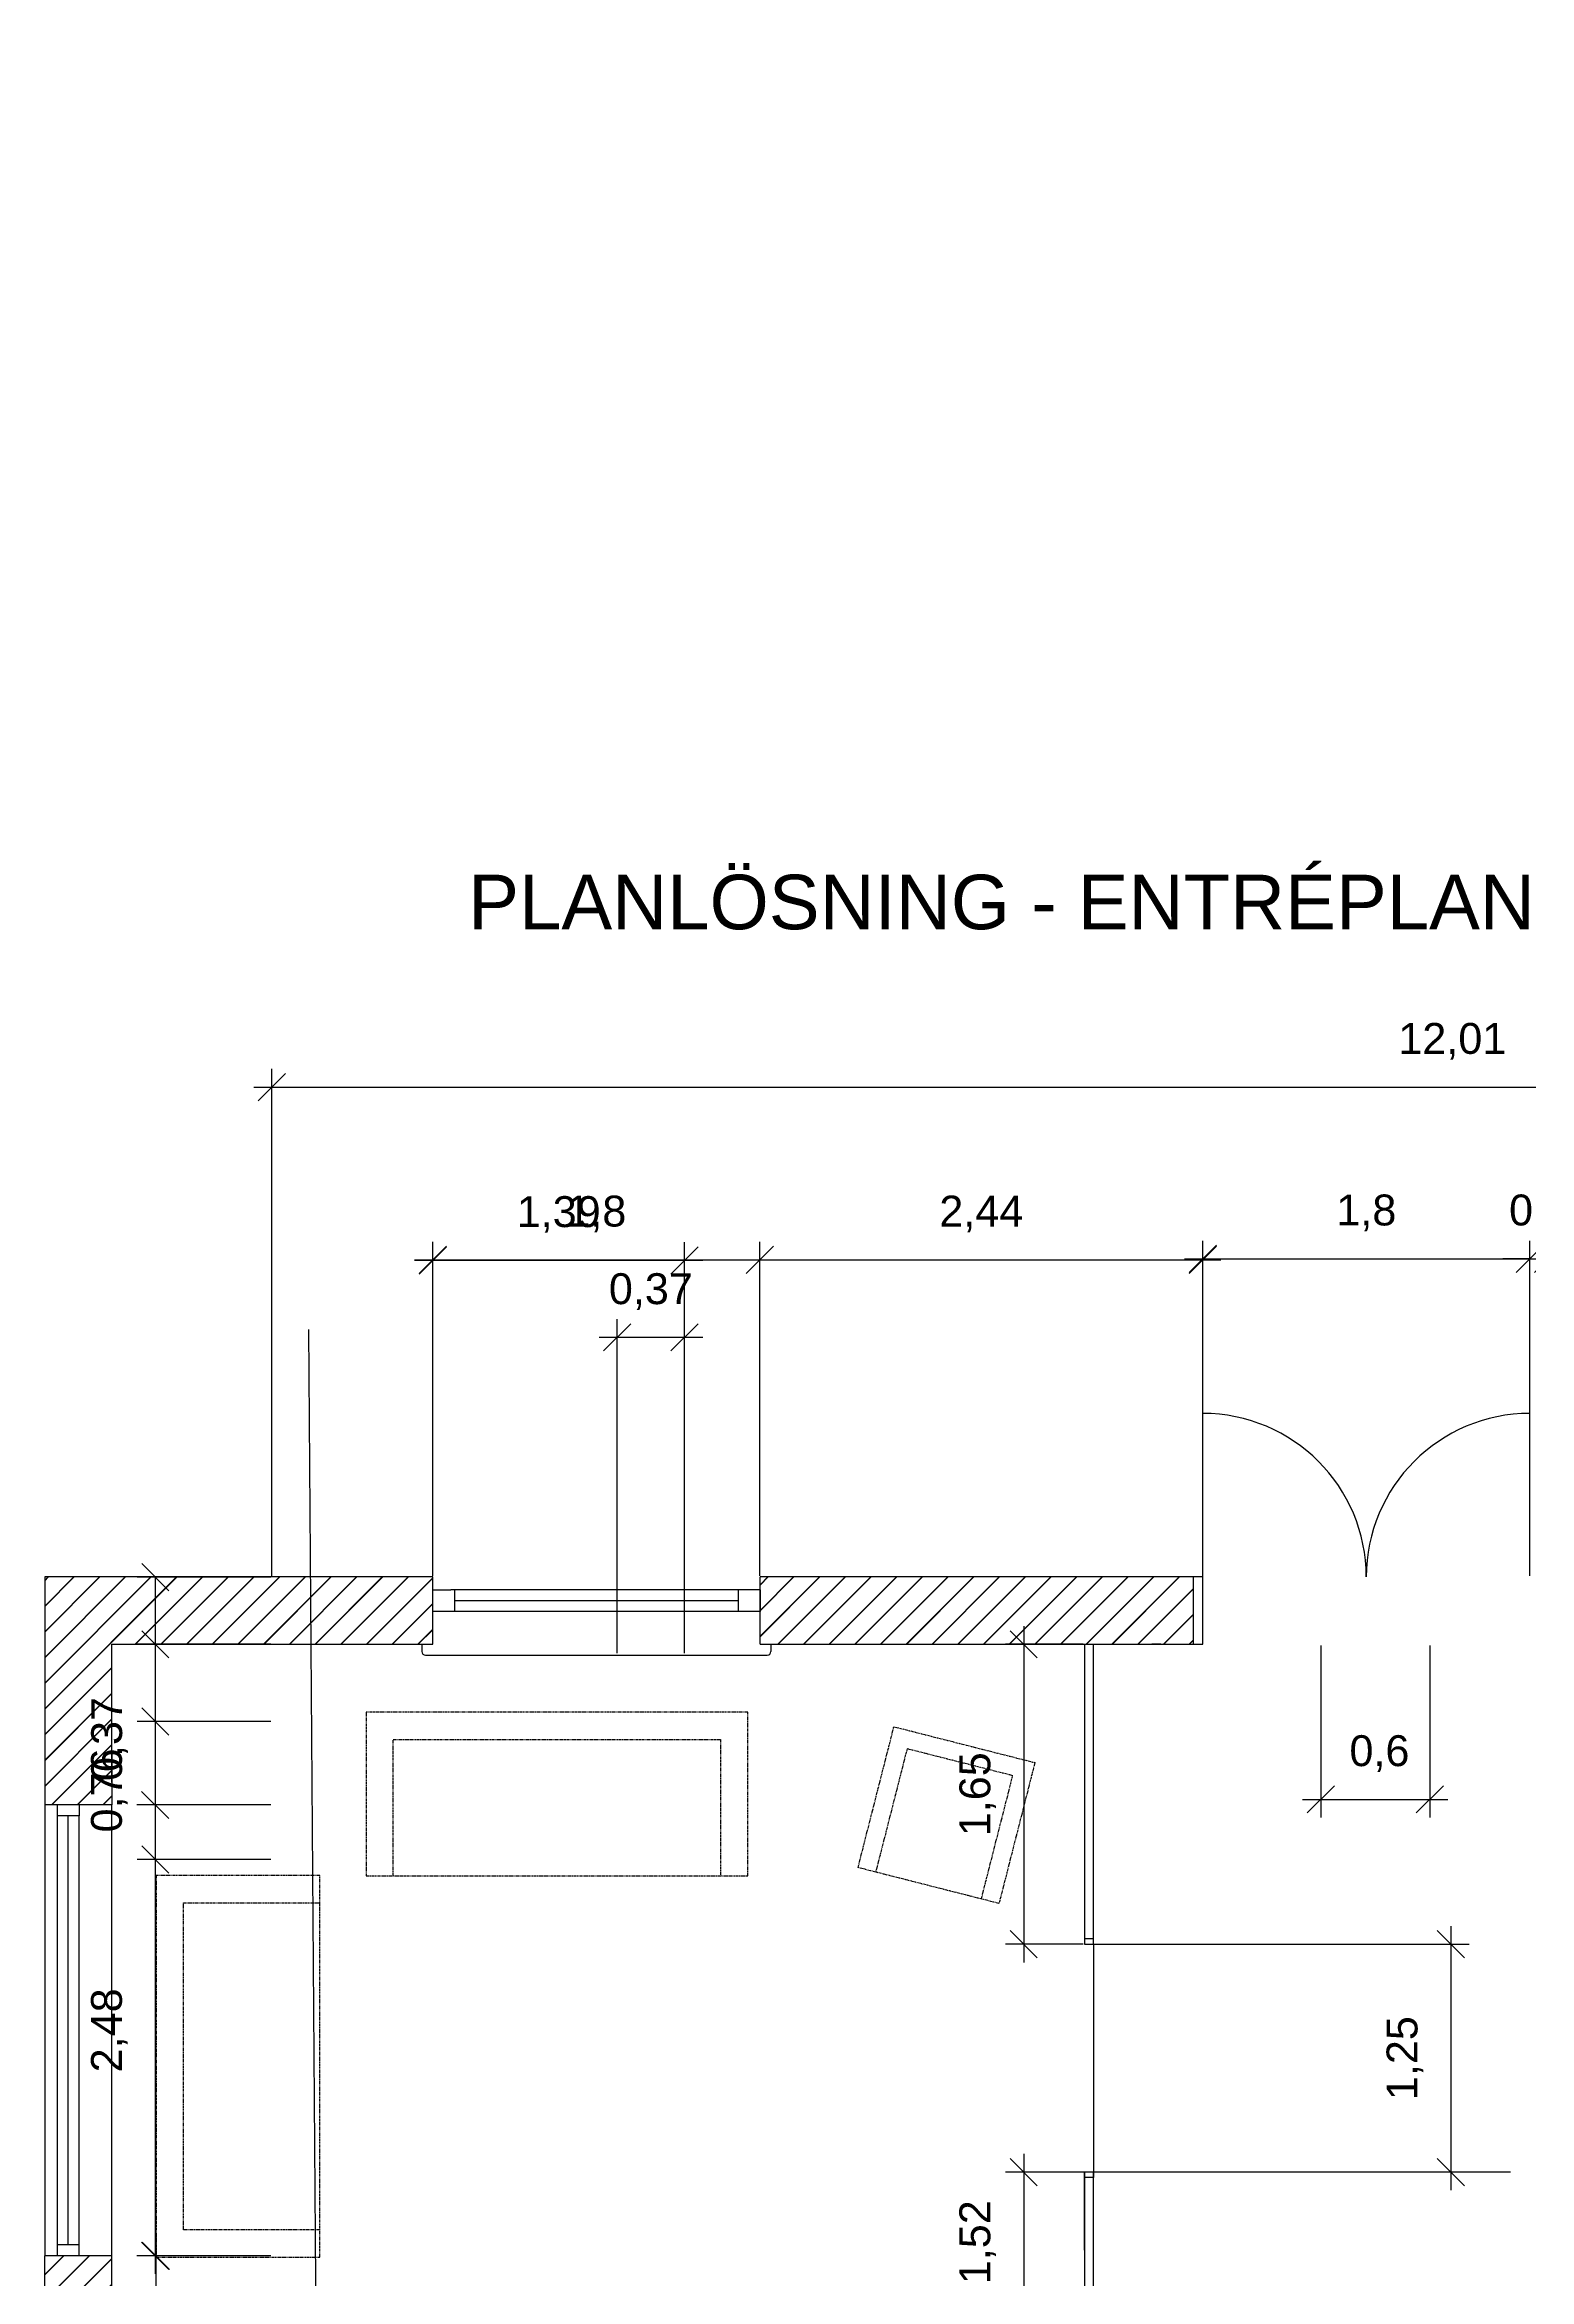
# Model space of a CAD drawing. Header units: millimetres. Extents: x -50011 to 90899, y -58634 to 500399.
# Drawn here: x 248 to 8415, y 117318 to 129614 of the extents above; entities that cross this region are included whole.
import ezdxf

# ---------------------------------------------------------------- set-up
doc = ezdxf.new("R2010")
doc.units = ezdxf.units.MM
doc.linetypes.add('PHANTOM2', pattern=[31.75, 15.875, -3.175, 3.175, -3.175, 3.175, -3.175])
doc.layers.get('0').update_dxf_attribs({"color": 1})
for name, color, linetype in [('Angivelser', 7, 'Continuous'), ('Grundritningar', 1, 'Continuous'), ('Mått', 4, 'Continuous'), ('Möbler', 4, 'PHANTOM2'), ('Rumsavdelare', 3, 'FENCELINE1')]:
    doc.layers.add(name, color=color, linetype=linetype)
doc.styles.get("Standard").update_dxf_attribs({"font": 'Arial.ttf', "height": 170})
doc.linetypes.add('FENCELINE1', pattern='A,6.35,-2.54,[133,ltypeshp.shx,S=2.54,R=0,X=-2.54,Y=0],-2.54,25.4', length=36.83)
doc.dimstyles.new('Egen dimension', dxfattribs={"dimscale": 10, "dimtxt": 2.5, "dimasz": 15, "dimexe": 10, "dimexo": 0.625, "dimgap": 15, "dimtad": 1, "dimlfac": 0.001, "dimtxsty": 'Standard', "dimblk": 'OBLIQUE', "dimblk1": 'OBLIQUE', "dimblk2": 'OBLIQUE', "dimcen": 20, "dimdle": 10, "dimadec": 0, "dimazin": 0, "dimtfac": 1, "dimtmove": 0, "dimatfit": 3, "dimldrblk": 'OPEN90', "dimfxl": 1, "dimarcsym": 0})
doc.dimstyles.new('ISO-25', dxfattribs={"dimscale": 10, "dimtxt": 2.5, "dimasz": 15, "dimexe": 10, "dimexo": 0.625, "dimgap": 15, "dimtad": 1, "dimlfac": 0.001, "dimtxsty": 'Standard', "dimblk": 'OBLIQUE', "dimblk1": 'OBLIQUE', "dimblk2": 'OBLIQUE', "dimcen": 20, "dimdle": 10, "dimadec": 0, "dimazin": 0, "dimtfac": 1, "dimtmove": 0, "dimatfit": 3, "dimldrblk": 'OPEN90', "dimfxl": 1, "dimarcsym": 0})

# ---------------------------------------------------------------- blocks, each defined once
blk = doc.blocks.new('_Oblique')
at = {"color": 0, "linetype": 'ByBlock', "lineweight": -2}
blk.add_line((-0.5, -0.5), (0.5, 0.5), dxfattribs=at)
blk = doc.blocks.new('*D574')
at = {"layer": 'Defpoints', "color": 0, "transparency": 16777216}
for p in [(3398, 122501), (3398, 120758), (3768, 120758)]:
    blk.add_point(p, dxfattribs=at)
at = {"layer": 'Mått', "color": 0, "lineweight": -2, "transparency": 16777216}
for p, q in [((3398, 120764), (3398, 122601)), ((3768, 120764), (3768, 122601)), ((3868, 122501), (3298, 122501))]:
    blk.add_line(p, q, dxfattribs=at)
at = {"layer": 'Mått', "color": 0, "lineweight": -2, "transparency": 16777216, "xscale": 150, "yscale": 150, "zscale": 150, "rotation": 180}
blk.add_blockref('_Oblique', (3398, 122501), dxfattribs=at)
at = {"layer": 'Mått', "color": 0, "lineweight": -2, "transparency": 16777216, "xscale": 150, "yscale": 150, "zscale": 150}
blk.add_blockref('_Oblique', (3768, 122501), dxfattribs=at)
at = {"layer": 'Mått', "color": 0, "transparency": 16777216, "insert": (3583, 122753), "char_height": 170, "attachment_point": 5}
blk.add_mtext('0,37', dxfattribs=at)
blk = doc.blocks.new('_Open90')
at = {"color": 0, "linetype": 'ByBlock', "lineweight": -2}
for p, q in [((0, 0), (-1, 0)), ((-0.5, 0.5), (0, 0)), ((0, 0), (-0.5, -0.5))]:
    blk.add_line(p, q, dxfattribs=at)
blk = doc.blocks.new('*D607')
at = {"layer": 'Defpoints', "color": 0, "transparency": 16777216}
for p in [(2383, 122924), (2383, 121182), (3768, 120758)]:
    blk.add_point(p, dxfattribs=at)
at = {"layer": 'Mått', "color": 0, "lineweight": -2, "transparency": 16777216}
for p, q in [((2383, 121189), (2383, 123024)), ((3768, 120764), (3768, 123024)), ((3868, 122924), (2283, 122924))]:
    blk.add_line(p, q, dxfattribs=at)
at = {"layer": 'Mått', "color": 0, "lineweight": -2, "transparency": 16777216, "xscale": 150, "yscale": 150, "zscale": 150, "rotation": 180}
blk.add_blockref('_Oblique', (2383, 122924), dxfattribs=at)
at = {"layer": 'Mått', "color": 0, "lineweight": -2, "transparency": 16777216, "xscale": 150, "yscale": 150, "zscale": 150}
blk.add_blockref('_Oblique', (3768, 122924), dxfattribs=at)
at = {"layer": 'Mått', "color": 0, "transparency": 16777216, "insert": (3076, 123177), "char_height": 170, "attachment_point": 5}
blk.add_mtext('1,39', dxfattribs=at)
blk = doc.blocks.new('*D608')
at = {"layer": 'Defpoints', "color": 0, "transparency": 16777216}
for p in [(4183, 122927), (2383, 121182), (4183, 121182)]:
    blk.add_point(p, dxfattribs=at)
at = {"layer": 'Mått', "color": 0, "lineweight": -2, "transparency": 16777216}
for p, q in [((2383, 121189), (2383, 123027)), ((4183, 121189), (4183, 123027)), ((2283, 122927), (4283, 122927))]:
    blk.add_line(p, q, dxfattribs=at)
at = {"layer": 'Mått', "color": 0, "lineweight": -2, "transparency": 16777216, "xscale": 150, "yscale": 150, "zscale": 150, "rotation": 180}
blk.add_blockref('_Oblique', (2383, 122927), dxfattribs=at)
at = {"layer": 'Mått', "color": 0, "lineweight": -2, "transparency": 16777216, "xscale": 150, "yscale": 150, "zscale": 150}
blk.add_blockref('_Oblique', (4183, 122927), dxfattribs=at)
at = {"layer": 'Mått', "color": 0, "transparency": 16777216, "insert": (3283, 123180), "char_height": 170, "attachment_point": 5}
blk.add_mtext('1,8', dxfattribs=at)
blk = doc.blocks.new('*D609')
at = {"layer": 'Defpoints', "color": 0, "transparency": 16777216}
for p in [(6619, 122927), (4183, 121182), (6619, 121182)]:
    blk.add_point(p, dxfattribs=at)
at = {"layer": 'Mått', "color": 0, "lineweight": -2, "transparency": 16777216}
for p, q in [((4183, 121189), (4183, 123027)), ((6619, 121189), (6619, 123027)), ((4083, 122927), (6719, 122927))]:
    blk.add_line(p, q, dxfattribs=at)
at = {"layer": 'Mått', "color": 0, "lineweight": -2, "transparency": 16777216, "xscale": 150, "yscale": 150, "zscale": 150, "rotation": 180}
blk.add_blockref('_Oblique', (4183, 122927), dxfattribs=at)
at = {"layer": 'Mått', "color": 0, "lineweight": -2, "transparency": 16777216, "xscale": 150, "yscale": 150, "zscale": 150}
blk.add_blockref('_Oblique', (6619, 122927), dxfattribs=at)
at = {"layer": 'Mått', "color": 0, "transparency": 16777216, "insert": (5401, 123180), "char_height": 170, "attachment_point": 5}
blk.add_mtext('2,44', dxfattribs=at)
blk = doc.blocks.new('*D610')
at = {"layer": 'Defpoints', "color": 0, "transparency": 16777216}
for p in [(8419, 122933), (6619, 121182), (8419, 121182)]:
    blk.add_point(p, dxfattribs=at)
at = {"layer": 'Mått', "color": 0, "lineweight": -2, "transparency": 16777216}
for p, q in [((6619, 121189), (6619, 123033)), ((8419, 121189), (8419, 123033)), ((6519, 122933), (8519, 122933))]:
    blk.add_line(p, q, dxfattribs=at)
at = {"layer": 'Mått', "color": 0, "lineweight": -2, "transparency": 16777216, "xscale": 150, "yscale": 150, "zscale": 150, "rotation": 180}
blk.add_blockref('_Oblique', (6619, 122933), dxfattribs=at)
at = {"layer": 'Mått', "color": 0, "lineweight": -2, "transparency": 16777216, "xscale": 150, "yscale": 150, "zscale": 150}
blk.add_blockref('_Oblique', (8419, 122933), dxfattribs=at)
at = {"layer": 'Mått', "color": 0, "transparency": 16777216, "insert": (7519, 123186), "char_height": 170, "attachment_point": 5}
blk.add_mtext('1,8', dxfattribs=at)
blk = doc.blocks.new('*D611')
at = {"layer": 'Defpoints', "color": 0, "transparency": 16777216}
for p in [(8519, 122933), (8419, 121182), (8519, 121182)]:
    blk.add_point(p, dxfattribs=at)
at = {"layer": 'Mått', "color": 0, "lineweight": -2, "transparency": 16777216}
for p, q in [((8419, 121189), (8419, 123033)), ((8519, 121189), (8519, 123033)), ((8419, 122933), (8269, 122933)), ((8419, 122933), (8519, 122933)), ((8519, 122933), (8669, 122933))]:
    blk.add_line(p, q, dxfattribs=at)
at = {"layer": 'Mått', "color": 0, "lineweight": -2, "transparency": 16777216, "xscale": 150, "yscale": 150, "zscale": 150}
blk.add_blockref('_Oblique', (8419, 122933), dxfattribs=at)
at = {"layer": 'Mått', "color": 0, "lineweight": -2, "transparency": 16777216, "xscale": 150, "yscale": 150, "zscale": 150, "rotation": 180}
blk.add_blockref('_Oblique', (8519, 122933), dxfattribs=at)
at = {"layer": 'Mått', "color": 0, "transparency": 16777216, "insert": (8469, 123186), "char_height": 170, "attachment_point": 5}
blk.add_mtext('0,1', dxfattribs=at)
blk = doc.blocks.new('*D575')
at = {"layer": 'Defpoints', "color": 0, "transparency": 16777216}
for p in [(857, 121182), (1498, 121182), (1498, 120812)]:
    blk.add_point(p, dxfattribs=at)
at = {"layer": 'Mått', "color": 0, "lineweight": -2, "transparency": 16777216}
for p, q in [((1492, 121182), (757, 121182)), ((857, 121182), (857, 120712)), ((1492, 120812), (757, 120812)), ((857, 120812), (857, 119919))]:
    blk.add_line(p, q, dxfattribs=at)
at = {"layer": 'Mått', "color": 0, "lineweight": -2, "transparency": 16777216, "xscale": 150, "yscale": 150, "zscale": 150}
for p, rotation in [((857, 121182), 90), ((857, 120812), 270)]:
    blk.add_blockref('_Oblique', p, dxfattribs=dict(at, rotation=rotation))
at = {"layer": 'Mått', "color": 0, "transparency": 16777216, "insert": (605, 120291), "char_height": 170, "attachment_point": 5, "rotation": 90}
blk.add_mtext('0,37', dxfattribs=at)
blk = doc.blocks.new('*D617')
at = {"layer": 'Defpoints', "color": 0, "transparency": 16777216}
for p in [(5969, 120812), (5634, 119162), (5969, 119162)]:
    blk.add_point(p, dxfattribs=at)
at = {"layer": 'Mått', "color": 0, "lineweight": -2, "transparency": 16777216}
for p, q in [((5634, 120912), (5634, 119062)), ((5962, 120812), (5534, 120812)), ((5962, 119162), (5534, 119162))]:
    blk.add_line(p, q, dxfattribs=at)
at = {"layer": 'Mått', "color": 0, "lineweight": -2, "transparency": 16777216, "xscale": 150, "yscale": 150, "zscale": 150}
for p, rotation in [((5634, 120812), 90), ((5634, 119162), 270)]:
    blk.add_blockref('_Oblique', p, dxfattribs=dict(at, rotation=rotation))
at = {"layer": 'Mått', "color": 0, "transparency": 16777216, "insert": (5381, 119987), "char_height": 170, "attachment_point": 5, "rotation": 90}
blk.add_mtext('1,65', dxfattribs=at)
blk = doc.blocks.new('*D618')
at = {"layer": 'Defpoints', "color": 0, "transparency": 16777216}
for p in [(5969, 119162), (7984, 117908), (8318, 117908)]:
    blk.add_point(p, dxfattribs=at)
at = {"layer": 'Mått', "color": 0, "lineweight": -2, "transparency": 16777216}
for p, q in [((5975, 119162), (8084, 119162)), ((7984, 119262), (7984, 117808)), ((8312, 117908), (7884, 117908))]:
    blk.add_line(p, q, dxfattribs=at)
at = {"layer": 'Mått', "color": 0, "lineweight": -2, "transparency": 16777216, "xscale": 150, "yscale": 150, "zscale": 150}
for p, rotation in [((7984, 119162), 90), ((7984, 117908), 270)]:
    blk.add_blockref('_Oblique', p, dxfattribs=dict(at, rotation=rotation))
at = {"layer": 'Mått', "color": 0, "transparency": 16777216, "insert": (7731, 118535), "char_height": 170, "attachment_point": 5, "rotation": 90}
blk.add_mtext('1,25', dxfattribs=at)
blk = doc.blocks.new('*D619')
at = {"layer": 'Defpoints', "color": 0, "transparency": 16777216}
for p in [(8318, 117908), (5634, 116388), (5969, 116388)]:
    blk.add_point(p, dxfattribs=at)
at = {"layer": 'Mått', "color": 0, "lineweight": -2, "transparency": 16777216}
for p, q in [((5634, 118008), (5634, 116288)), ((8312, 117908), (5534, 117908)), ((5962, 116388), (5534, 116388))]:
    blk.add_line(p, q, dxfattribs=at)
at = {"layer": 'Mått', "color": 0, "lineweight": -2, "transparency": 16777216, "xscale": 150, "yscale": 150, "zscale": 150}
for p, rotation in [((5634, 117908), 90), ((5634, 116388), 270)]:
    blk.add_blockref('_Oblique', p, dxfattribs=dict(at, rotation=rotation))
at = {"layer": 'Mått', "color": 0, "transparency": 16777216, "insert": (5381, 117522), "char_height": 170, "attachment_point": 5, "rotation": 90}
blk.add_mtext('1,52', dxfattribs=at)
blk = doc.blocks.new('*D577')
at = {"layer": 'Defpoints', "color": 0, "transparency": 16777216}
for p in [(7268, 120812), (7868, 120812), (7868, 119959)]:
    blk.add_point(p, dxfattribs=at)
at = {"layer": 'Mått', "color": 0, "lineweight": -2, "transparency": 16777216}
for p, q in [((7268, 120806), (7268, 119859)), ((7868, 120806), (7868, 119859)), ((7168, 119959), (7968, 119959))]:
    blk.add_line(p, q, dxfattribs=at)
at = {"layer": 'Mått', "color": 0, "lineweight": -2, "transparency": 16777216, "xscale": 150, "yscale": 150, "zscale": 150, "rotation": 180}
blk.add_blockref('_Oblique', (7268, 119959), dxfattribs=at)
at = {"layer": 'Mått', "color": 0, "lineweight": -2, "transparency": 16777216, "xscale": 150, "yscale": 150, "zscale": 150}
blk.add_blockref('_Oblique', (7868, 119959), dxfattribs=at)
at = {"layer": 'Mått', "color": 0, "transparency": 16777216, "insert": (7591, 120211), "char_height": 170, "attachment_point": 5}
blk.add_mtext('0,6', dxfattribs=at)
blk = doc.blocks.new('*D586')
at = {"layer": 'Defpoints', "color": 0, "transparency": 16777216}
for p in [(13508, 123878), (1498, 121182), (13508, 121182)]:
    blk.add_point(p, dxfattribs=at)
at = {"layer": 'Mått', "color": 0, "lineweight": -2, "transparency": 16777216}
for p, q in [((1498, 121189), (1498, 123978)), ((13508, 121189), (13508, 123978)), ((1398, 123878), (13608, 123878))]:
    blk.add_line(p, q, dxfattribs=at)
at = {"layer": 'Mått', "color": 0, "lineweight": -2, "transparency": 16777216, "xscale": 150, "yscale": 150, "zscale": 150, "rotation": 180}
blk.add_blockref('_Oblique', (1498, 123878), dxfattribs=at)
at = {"layer": 'Mått', "color": 0, "lineweight": -2, "transparency": 16777216, "xscale": 150, "yscale": 150, "zscale": 150}
blk.add_blockref('_Oblique', (13508, 123878), dxfattribs=at)
at = {"layer": 'Mått', "color": 0, "transparency": 16777216, "insert": (7992, 124130), "char_height": 170, "attachment_point": 5}
blk.add_mtext('12,01', dxfattribs=at)
blk = doc.blocks.new('*D566')
at = {"layer": 'Defpoints', "color": 0, "ltscale": 100, "transparency": 16777216}
for p in [(1498, 120388), (857, 119628), (1498, 119628)]:
    blk.add_point(p, dxfattribs=at)
at = {"layer": 'Mått', "color": 0, "lineweight": -2, "ltscale": 100, "transparency": 16777216}
for p, q in [((1492, 120388), (757, 120388)), ((857, 120488), (857, 119528)), ((1492, 119628), (757, 119628))]:
    blk.add_line(p, q, dxfattribs=at)
at = {"layer": 'Mått', "color": 0, "lineweight": -2, "ltscale": 100, "transparency": 16777216, "xscale": 150, "yscale": 150, "zscale": 150}
for p, rotation in [((857, 120388), 90), ((857, 119628), 270)]:
    blk.add_blockref('_Oblique', p, dxfattribs=dict(at, rotation=rotation))
at = {"layer": 'Mått', "color": 0, "ltscale": 100, "transparency": 16777216, "insert": (604, 120008), "char_height": 170, "attachment_point": 5, "rotation": 90}
blk.add_mtext('0,76', dxfattribs=at)
blk = doc.blocks.new('*D567')
at = {"layer": 'Defpoints', "color": 0, "ltscale": 100, "transparency": 16777216}
for p in [(1498, 119928), (856, 117448), (1498, 117448)]:
    blk.add_point(p, dxfattribs=at)
at = {"layer": 'Mått', "color": 0, "lineweight": -2, "ltscale": 100, "transparency": 16777216}
for p, q in [((856, 120028), (856, 117348)), ((1492, 119928), (756, 119928)), ((1492, 117448), (756, 117448))]:
    blk.add_line(p, q, dxfattribs=at)
at = {"layer": 'Mått', "color": 0, "lineweight": -2, "ltscale": 100, "transparency": 16777216, "xscale": 150, "yscale": 150, "zscale": 150}
for p, rotation in [((856, 119928), 90), ((856, 117448), 270)]:
    blk.add_blockref('_Oblique', p, dxfattribs=dict(at, rotation=rotation))
at = {"layer": 'Mått', "color": 0, "ltscale": 100, "transparency": 16777216, "insert": (604, 118688), "char_height": 170, "attachment_point": 5, "rotation": 90}
blk.add_mtext('2,48', dxfattribs=at)
blk = doc.blocks.new('*D568')
at = {"layer": 'Defpoints', "color": 0, "ltscale": 100, "transparency": 16777216}
for p in [(1498, 117448), (860, 116018), (1498, 116018)]:
    blk.add_point(p, dxfattribs=at)
at = {"layer": 'Mått', "color": 0, "lineweight": -2, "ltscale": 100, "transparency": 16777216}
for p, q in [((860, 117548), (860, 115918)), ((1492, 117448), (760, 117448)), ((1492, 116018), (760, 116018))]:
    blk.add_line(p, q, dxfattribs=at)
at = {"layer": 'Mått', "color": 0, "lineweight": -2, "ltscale": 100, "transparency": 16777216, "xscale": 150, "yscale": 150, "zscale": 150}
for p, rotation in [((860, 117448), 90), ((860, 116018), 270)]:
    blk.add_blockref('_Oblique', p, dxfattribs=dict(at, rotation=rotation))
at = {"layer": 'Mått', "color": 0, "ltscale": 100, "transparency": 16777216, "insert": (608, 116733), "char_height": 170, "attachment_point": 5, "rotation": 90}
blk.add_mtext('1,43', dxfattribs=at)

msp = doc.modelspace()

# ---------------------------------------------------------------- hatches: boundary and pattern name
at = {"layer": 'Grundritningar', "ltscale": 100}
h = msp.add_hatch(dxfattribs=at)
h.set_pattern_fill('JIS_LC_20', color=256, scale=5)
h.paths.add_polyline_path([(6428.375, 390745.568), (8139.969, 390745.568), (8139.969, 391115.568), (6058.375, 391115.568), (6058.375, 384896.461), (6058.375, 382416.461), (6058.375, 381356.461), (6428.375, 381356.461), (6428.375, 384896.461), (6428.375, 385196.461)])
h.paths.add_polyline_path([(12402.879, 391115.568), (11339.969, 391115.568), (11339.969, 390745.568), (11389.969, 390745.568), (12032.879, 390745.568), (12032.879, 386196.461), (12032.879, 385380.725), (12402.879, 385380.725), (12402.879, 385396.461), (12402.879, 390771.304)])
h.paths.add_polyline_path([(11812.612, 361164.769), (11812.612, 361509.033), (10749.702, 361509.033), (10749.702, 361139.033), (10799.702, 361139.033), (11442.612, 361139.033), (11442.612, 357714.769), (11442.612, 356899.033), (11812.612, 356899.033), (11812.612, 356914.769)])
h.paths.add_polyline_path([(4863.558, 361139.033), (5599.702, 361139.033), (5599.702, 361509.033), (4493.558, 361509.033), (4493.558, 356414.769), (4863.558, 356414.769), (4863.558, 356714.769)])
h.paths.add_polyline_path([(4863.558, 353934.769), (4493.558, 353934.769), (4493.558, 352874.769), (4863.558, 352874.769)])
h.paths.add_polyline_path([(6604.389, 331533.61), (5498.245, 331533.61), (5498.245, 330279.346), (5868.245, 330279.346), (5868.245, 331163.61), (6604.389, 331163.61)])
h.paths.add_polyline_path([(12817.299, 331533.61), (11754.389, 331533.61), (11754.389, 331163.61), (11804.389, 331163.61), (12447.299, 331163.61), (12447.299, 330763.61), (12447.299, 330763.61), (12817.299, 330763.61), (12817.299, 330779.346), (12817.299, 331189.346)])
h.paths.add_polyline_path([(12817.299, 328763.61), (12447.299, 328763.61), (12447.299, 327739.346), (12447.299, 327489.346), (12817.299, 327489.346)])
h.paths.add_polyline_path([(5868.245, 327799.346), (5498.245, 327799.346), (5498.245, 326739.346), (5868.245, 326739.346)])
h.paths.add_polyline_path([(13894.931, 305305.95), (12105.172, 305305.95), (12105.172, 304935.95), (12155.172, 304935.95), (13524.931, 304935.95), (13524.931, 304535.95), (13524.931, 304535.95), (13894.931, 304535.95), (13894.931, 304785.95)])
h.paths.add_polyline_path([(6955.172, 305305.95), (4569.931, 305305.95), (4569.931, 304935.95), (6955.172, 304935.95)])
h.paths.add_polyline_path([(2769.931, 305305.95), (1112.471, 305305.95), (1112.471, 304051.686), (1482.471, 304051.686), (1482.471, 304351.686), (1482.471, 304935.95), (2769.931, 304935.95)])
h.paths.add_polyline_path([(1482.471, 301571.686), (1112.471, 301571.686), (1112.471, 300141.686), (8104.931, 300141.686), (8104.931, 299394.682), (8474.931, 299394.682), (8474.931, 300511.686), (1482.471, 300511.686)])
h.paths.add_polyline_path([(13894.931, 302535.95), (13524.931, 302535.95), (13524.931, 300394.682), (13524.931, 300144.682), (13894.931, 300144.682)])
h.paths.add_polyline_path([(12176.583, 278428.432), (11806.583, 278428.432), (11806.583, 277404.168), (11806.583, 277154.168), (12176.583, 277154.168)])
h.paths.add_polyline_path([(12176.583, 281198.432), (11113.673, 281198.432), (11113.673, 280828.432), (11163.673, 280828.432), (11806.583, 280828.432), (11806.583, 280428.432), (11806.583, 280428.432), (12176.583, 280428.432), (12176.583, 280444.168), (12176.583, 280854.168)])
h.paths.add_polyline_path([(5963.673, 281198.432), (4711.334, 281198.432), (4711.334, 280828.432), (5963.673, 280828.432)])
h.paths.add_polyline_path([(2911.334, 281198.432), (1075.633, 281198.432), (1075.633, 279944.168), (1445.633, 279944.168), (1445.633, 280828.432), (2911.334, 280828.432)])
h.paths.add_polyline_path([(1445.633, 277464.168), (1075.633, 277464.168), (1075.633, 276404.168), (1445.633, 276404.168)])
h.paths.add_polyline_path([(12645.365, 259294.914), (11582.455, 259294.914), (11582.455, 258924.914), (11632.455, 258924.914), (12275.365, 258924.914), (12275.365, 258524.914), (12645.365, 258524.914), (12645.365, 258540.65), (12645.365, 258950.65)])
h.paths.add_polyline_path([(12645.365, 256524.914), (12275.365, 256524.914), (12275.365, 255500.65), (12275.365, 255250.65), (12645.365, 255250.65)])
h.paths.add_polyline_path([(3634.619, 259294.914), (1798.918, 259294.914), (1798.918, 258040.65), (2168.918, 258040.65), (2168.918, 258924.914), (3634.619, 258924.914)])
h.paths.add_polyline_path([(6432.455, 259294.914), (5434.619, 259294.914), (5434.619, 258924.914), (6432.455, 258924.914)])
h.paths.add_polyline_path([(2168.918, 255560.65), (1798.918, 255560.65), (1798.918, 254500.65), (2168.918, 254500.65)])
h.paths.add_polyline_path([(12718.912, 237531.632), (11656.001, 237531.632), (11656.001, 237161.632), (11706.001, 237161.632), (12348.912, 237161.632), (12348.912, 236761.632), (12718.912, 236761.632), (12718.912, 236777.368), (12718.912, 237187.368)])
h.paths.add_polyline_path([(3708.166, 237531.632), (1872.465, 237531.632), (1872.465, 236277.368), (2242.465, 236277.368), (2242.465, 237161.632), (3708.166, 237161.632)])
h.paths.add_polyline_path([(6506.001, 237531.632), (5508.166, 237531.632), (5508.166, 237161.632), (6506.001, 237161.632)])
h.paths.add_polyline_path([(2242.465, 233797.368), (1872.465, 233797.368), (1872.465, 232737.368), (2242.465, 232737.368)])
h.paths.add_polyline_path([(12718.912, 234761.632), (12348.912, 234761.632), (12348.912, 233737.368), (12348.912, 233487.368), (12718.912, 233487.368)])
h.paths.add_polyline_path([(12718.912, 232887.368), (12348.912, 232887.368), (12348.912, 232737.368), (12718.912, 232737.368)])
h.paths.add_polyline_path([(12204.872, 211409.63), (11141.961, 211409.63), (11141.961, 211039.63), (11191.961, 211039.63), (11834.872, 211039.63), (11834.872, 210639.63), (12204.872, 210639.63), (12204.872, 210655.366), (12204.872, 211065.366)])
h.paths.add_polyline_path([(12204.872, 208639.63), (11834.872, 208639.63), (11834.872, 207615.366), (11834.872, 207365.366), (12204.872, 207365.366)])
h.paths.add_polyline_path([(12204.872, 206765.366), (11834.872, 206765.366), (11834.872, 206615.366), (12204.872, 206615.366)])
h.paths.add_polyline_path([(2116.806, 211039.63), (3194.126, 211039.63), (3194.126, 211409.63), (1746.806, 211409.63), (1746.806, 210155.366), (2116.806, 210155.366)])
h.paths.add_polyline_path([(2116.806, 207675.366), (1746.806, 207675.366), (1746.806, 206615.366), (2116.806, 206615.366)])
h.paths.add_polyline_path([(5991.961, 211409.63), (4994.126, 211409.63), (4994.126, 211039.63), (5991.961, 211039.63)])
h.paths.add_polyline_path([(6163.577, 179246.954), (5165.741, 179246.954), (5165.741, 178876.954), (6163.577, 178876.954)])
h.paths.add_polyline_path([(3365.741, 179246.954), (1918.421, 179246.954), (1918.421, 177992.69), (2288.421, 177992.69), (2288.421, 178876.954), (3365.741, 178876.954)])
h.paths.add_polyline_path([(2288.421, 175512.69), (1918.421, 175512.69), (1918.421, 174452.69), (2288.421, 174452.69)])
h.paths.add_polyline_path([(12376.487, 179246.954), (11313.577, 179246.954), (11313.577, 178876.954), (11363.577, 178876.954), (12006.487, 178876.954), (12006.487, 178476.954), (12376.487, 178476.954), (12376.487, 178492.69), (12376.487, 178902.69)])
h.paths.add_polyline_path([(12376.487, 176476.954), (12006.487, 176476.954), (12006.487, 175452.69), (12006.487, 175202.69), (12376.487, 175202.69)])
h.paths.add_polyline_path([(12376.487, 174602.69), (12006.487, 174602.69), (12006.487, 174452.69), (12376.487, 174452.69)])
h.paths.add_polyline_path([(7536.154, 150197.712), (6079.149, 150197.712), (6079.149, 149827.712), (7536.154, 149827.712)])
h.paths.add_polyline_path([(4279.149, 150197.712), (2389.064, 150197.712), (2389.064, 148943.448), (2759.064, 148943.448), (2759.064, 149827.712), (4279.149, 149827.712)])
h.paths.add_polyline_path([(2759.064, 146463.448), (2389.064, 146463.448), (2389.064, 145403.448), (2759.064, 145403.448)])
h.paths.add_polyline_path([(13749.064, 147427.712), (13379.064, 147427.712), (13379.064, 146403.448), (13379.064, 146153.448), (13749.064, 146153.448)])
h.paths.add_polyline_path([(13749.064, 150197.712), (12686.154, 150197.712), (12686.154, 149827.712), (12736.154, 149827.712), (13379.064, 149827.712), (13379.064, 149427.712), (13749.064, 149427.712), (13749.064, 149443.448), (13749.064, 149853.448)])
h.paths.add_polyline_path([(13749.064, 145553.448), (13379.064, 145553.448), (13379.064, 145403.448), (13749.064, 145403.448)])
h.paths.add_polyline_path([(3398.249, 116388.187), (618.427, 116388.187), (618.427, 117448.187), (248.427, 117448.187), (248.427, 116018.187), (3398.249, 116018.187)])
h.paths.add_polyline_path([(2383.427, 121182.451), (248.427, 121182.451), (248.427, 119928.187), (618.427, 119928.187), (618.427, 120228.187), (618.427, 120812.451), (2383.427, 120812.451)])
h.paths.add_polyline_path([(6568.668, 121182.451), (4183.427, 121182.451), (4183.427, 120812.451), (6568.668, 120812.451)])
h.paths.add_polyline_path([(13508.427, 121182.451), (11718.668, 121182.451), (11718.668, 120812.451), (11768.668, 120812.451), (13138.427, 120812.451), (13138.427, 120412.451), (13508.427, 120412.451), (13508.427, 120428.187), (13508.427, 120838.187)])
h.paths.add_polyline_path([(13508.427, 118412.451), (13138.427, 118412.451), (13138.427, 117388.187), (13138.427, 117138.187), (13508.427, 117138.187)])
h.paths.add_polyline_path([(13508.427, 116538.187), (13138.427, 116538.187), (13138.427, 116388.187), (13508.427, 116388.187)])
h.paths.add_polyline_path([(768.422, 116451.806), (768.422, 116998.334), (418.125, 116998.334), (418.125, 116451.806)], flags=25)
h.paths.add_polyline_path([(765.467, 120017.7), (765.467, 120564.228), (415.171, 120564.228), (415.171, 120017.7)], flags=25)
h.paths.add_polyline_path([(764.875, 119734.923), (764.875, 120281.451), (414.579, 120281.451), (414.579, 119734.923)], flags=9)

# ---------------------------------------------------------------- linework, layer by layer
for p, q in [((1748.427, 116018.187), (1701.729, 122543.821)), ((248.427, 121182.451), (248.427, 119752.451)), ((618.427, 120228.187), (618.427, 119928.187)), ((618.427, 119928.187), (248.427, 119928.187)), ((248.427, 119928.187), (248.427, 117448.187)), ((5968.668, 119338.055), (5968.668, 119308.055)), ((6018.668, 117908.055), (5968.668, 117908.055)), ((5968.668, 117508.055), (5968.668, 117908.055)), ((618.427, 117448.187), (248.427, 117448.187))]:
    msp.add_line(p, q, dxfattribs=at)
at = {"layer": 'Grundritningar'}
for p, q in [((6618.668, 121182.451), (6618.668, 122082.451)), ((2383.427, 121182.451), (248.427, 121182.451)), ((2383.427, 120812.451), (2383.427, 121182.451)), ((2383.427, 121112.451), (2483.427, 121112.451)), ((4083.427, 121112.451), (2483.427, 121112.451)), ((2503.427, 121112.451), (2503.427, 120992.451)), ((4063.427, 121112.451), (4063.427, 120992.451)), ((4183.427, 121112.451), (4083.427, 121112.451)), ((6618.668, 121182.451), (4183.427, 121182.451)), ((4183.427, 120812.451), (4183.427, 121182.451)), ((4183.427, 121112.451), (4183.427, 120992.451)), ((6568.668, 120812.451), (6568.668, 121182.451)), ((6618.668, 120812.451), (6618.668, 121182.451)), ((4183.427, 120992.451), (2383.427, 120992.451)), ((2503.427, 121052.451), (4063.427, 121052.451)), ((618.427, 120052.451), (618.427, 120812.451)), ((618.427, 120812.451), (2383.427, 120812.451)), ((2323.427, 120812.451), (2323.427, 120772.451)), ((2343.427, 120752.451), (4223.427, 120752.451)), ((4183.427, 120812.451), (6618.668, 120812.451)), ((4243.427, 120812.451), (4243.427, 120772.451)), ((5968.668, 120812.451), (5968.668, 119162.319)), ((6018.668, 119162.319), (6018.668, 120812.451)), ((6018.668, 120812.451), (6618.668, 120812.451)), ((6388.427, 120812.451), (6338.427, 120812.451)), ((318.427, 119868.187), (318.427, 119928.187)), ((438.427, 119928.187), (438.427, 119868.187)), ((618.427, 117448.187), (618.427, 119928.187)), ((318.427, 117508.187), (318.427, 119868.187)), ((438.427, 119868.187), (318.427, 119868.187)), ((378.427, 117508.187), (378.427, 119868.187)), ((438.427, 117508.187), (438.427, 119868.187)), ((6018.668, 119308.055), (6018.668, 119338.055)), ((6018.668, 119192.319), (5968.668, 119192.319)), ((5968.668, 119162.319), (6018.668, 119162.319)), ((5968.668, 117908.055), (5968.668, 116388.187)), ((6018.668, 117878.055), (5968.668, 117878.055)), ((6018.668, 116388.187), (6018.668, 117908.055)), ((6018.668, 117908.055), (6018.668, 117878.055)), ((248.427, 116018.187), (248.427, 117448.187)), ((318.427, 117448.187), (318.427, 117508.187)), ((438.427, 117508.187), (318.427, 117508.187)), ((438.427, 117448.187), (438.427, 117508.187)), ((618.427, 116388.187), (618.427, 117448.187)), ((5968.668, 117478.055), (5968.668, 117508.055))]:
    msp.add_line(p, q, dxfattribs=at)
for centre, radius, start, end in [((6618.668, 121182.451), 900, 0, 90), ((8418.668, 121182.451), 900, 90, 180), ((2343.427, 120772.451), 20, 180, 270), ((4223.427, 120772.451), 20, 270, 0)]:
    msp.add_arc(centre, radius, start, end, dxfattribs=at)
at = {"layer": 'Möbler'}
for p, q in [((2015.958, 120438.946), (2015.958, 119538.946)), ((4115.958, 120438.946), (2015.958, 120438.946)), ((4115.958, 119538.946), (4115.958, 120438.946)), ((2165.958, 120288.946), (3965.958, 120288.946)), ((2165.958, 119538.946), (2165.958, 120288.946)), ((3965.958, 120288.946), (3965.958, 119538.946)), ((4722.846, 119583.458), (4920.234, 120358.724)), ((4920.234, 120358.724), (5695.5, 120161.337)), ((4992.469, 120237.143), (4819.754, 119558.785)), ((5573.919, 120089.102), (4992.469, 120237.143)), ((5695.5, 120161.337), (5498.113, 119386.07)), ((5401.204, 119410.744), (5573.919, 120089.102)), ((1762.309, 119540.53), (862.309, 119540.53)), ((862.309, 119540.53), (862.309, 117440.53)), ((1762.309, 117440.53), (1762.309, 119540.53)), ((2015.958, 119538.946), (4115.958, 119538.946)), ((5498.113, 119386.07), (4722.846, 119583.458)), ((1012.309, 119390.53), (1762.309, 119390.53)), ((1012.309, 117590.53), (1012.309, 119390.53)), ((5498.113, 119386.07), (5401.204, 119410.744)), ((1762.309, 117590.53), (1012.309, 117590.53)), ((862.309, 117440.53), (1762.309, 117440.53))]:
    msp.add_line(p, q, dxfattribs=at)
at = {"layer": 'Rumsavdelare', "ltscale": 5}
msp.add_line((6018.668, 119162.319), (6018.668, 117908.055), dxfattribs=at)

# ---------------------------------------------------------------- texts
at = {"layer": 'Angivelser'}
msp.add_text('PLANLÖSNING - ENTRÉPLAN', height=300, dxfattribs=at).set_placement((2578.249, 124746.434))
msp.add_text('PLANLÖSNING - ENTRÉPLAN', height=300, dxfattribs=at).set_placement((2578.249, 124746.434))

# ---------------------------------------------------------------- dimensions: what is measured, and where the dimension line sits
at = {"layer": 'Mått'}
for base, p1, p2, picture, middle in [((13508.427, 123877.841), (1498.249, 121182.451), (13508.427, 121182.451), '*D586', (7992.44, 123877.841)), ((8518.668, 122933.397), (8418.668, 121182.451), (8518.668, 121182.451), '*D611', (8468.668, 122933.397)), ((3398.249, 122500.573), (3768.249, 120758.187), (3398.249, 120758.187), '*D574', (3583.249, 122500.573)), ((7868.49, 119958.804), (7268.49, 120812.451), (7868.49, 120812.451), '*D577', (7590.606, 119958.804))]:
    dim = msp.add_linear_dim(base=base, p1=p1, p2=p2, dimstyle='ISO-25', dxfattribs=at)
    dim.commit()
    dim.dimension.update_dxf_attribs({"geometry": picture, "text_midpoint": middle, "dimtype": 160})
for base, p1, p2, picture, middle in [((4183.427, 122927.469), (2383.427, 121182.451), (4183.427, 121182.451), '*D608', (3283.427, 123179.863)), ((2383.427, 122924.253), (3768.498, 120758.187), (2383.427, 121182.451), '*D607', (3075.963, 123176.648)), ((6618.668, 122927.286), (4183.427, 121182.451), (6618.668, 121182.451), '*D609', (5401.048, 123179.68)), ((8418.668, 122933.397), (6618.668, 121182.451), (8418.668, 121182.451), '*D610', (7518.668, 123185.791))]:
    dim = msp.add_linear_dim(base=base, p1=p1, p2=p2, dimstyle='ISO-25', dxfattribs=at)
    dim.commit()
    dim.dimension.update_dxf_attribs({"geometry": picture, "text_midpoint": middle})
for base, p1, p2, picture, middle in [((857.433, 121182.451), (1498.249, 120812.451), (1498.249, 121182.451), '*D575', (857.433, 120290.964)), ((5633.733, 116388.187), (8318.49, 117908.055), (5968.668, 116388.187), '*D619', (5633.733, 117521.668))]:
    dim = msp.add_linear_dim(base=base, p1=p1, p2=p2, angle=90, dimstyle='ISO-25', dxfattribs=at)
    dim.commit()
    dim.dimension.update_dxf_attribs({"geometry": picture, "text_midpoint": middle, "dimtype": 160})
for base, p1, p2, picture, middle in [((5633.789, 119162.319), (5968.668, 120812.451), (5968.668, 119162.319), '*D617', (5381.394, 119987.385)), ((7983.61, 117908.055), (5968.668, 119162.319), (8318.49, 117908.055), '*D618', (7731.216, 118535.187))]:
    dim = msp.add_linear_dim(base=base, p1=p1, p2=p2, angle=90, dimstyle='ISO-25', dxfattribs=at)
    dim.commit()
    dim.dimension.update_dxf_attribs({"geometry": picture, "text_midpoint": middle})
at = {"layer": 'Mått', "ltscale": 100}
for base, p1, p2, picture, middle in [((856.841, 119628.187), (1498.249, 120388.187), (1498.249, 119628.187), '*D566', (604.447, 120008.187)), ((856.472, 117448.187), (1498.249, 119928.187), (1498.249, 117448.187), '*D567', (604.078, 118688.187)), ((860.387, 116018.187), (1498.249, 117448.187), (1498.249, 116018.187), '*D568', (607.993, 116733.187))]:
    dim = msp.add_linear_dim(base=base, p1=p1, p2=p2, angle=90, dimstyle='Egen dimension', dxfattribs=at)
    dim.commit()
    dim.dimension.update_dxf_attribs({"geometry": picture, "text_midpoint": middle})

doc.saveas('drawing.dxf')
